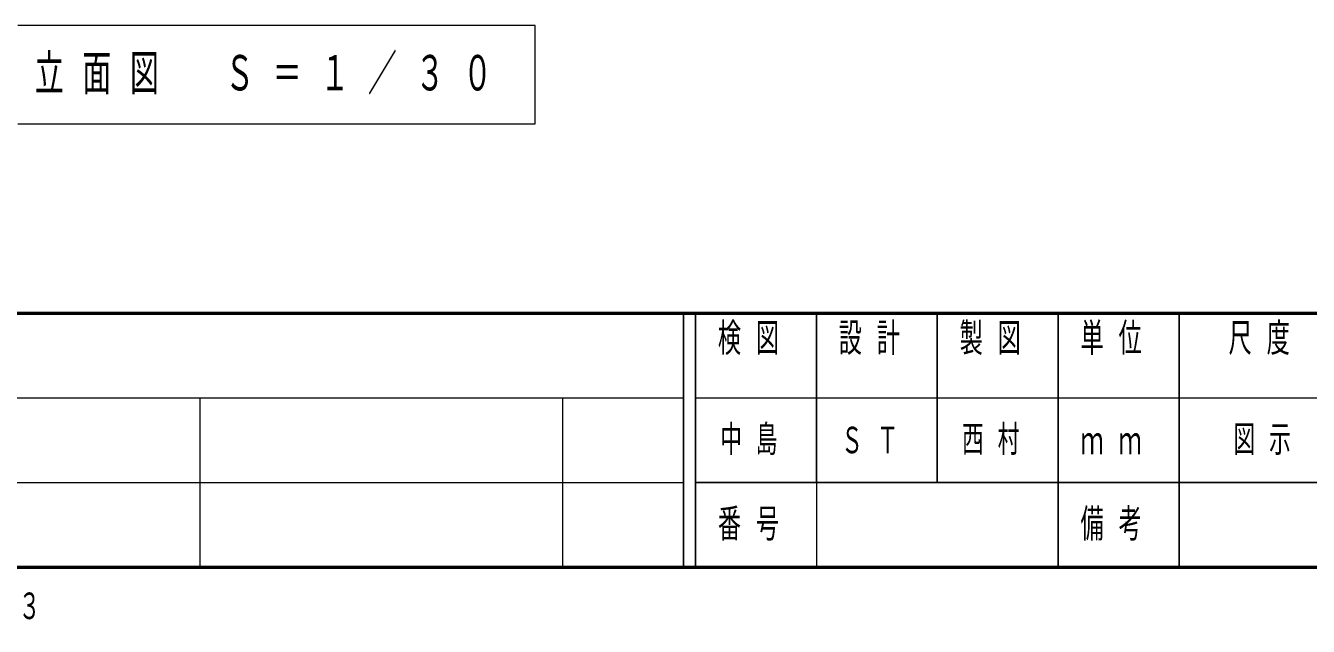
# Model space of a CAD drawing. Units: millimetres on the paper, scale 1:30. Extents: x -385 to 344, y -5 to 267.
# Drawn here: x -297.9 to -191.8, y -4.9 to 44.8 of the extents above; entities that cross this region are included whole.
import ezdxf

# ---------------------------------------------------------------- set-up
doc = ezdxf.new("R2010")
doc.units = ezdxf.units.MM
doc.layers.add('1_30', color=7, linetype='Continuous', lineweight=13)
doc.layers.add('NAKAMURA図枠', color=7, linetype='Continuous', lineweight=13)
doc.layers.add('図面情報', color=7, linetype='Continuous')
doc.styles.add('ＭＳ ゴシック', font='')
doc.styles.get('ＭＳ ゴシック').set_extended_font_data('MS Gothic')

msp = doc.modelspace()

# ---------------------------------------------------------------- linework, layer by layer
at = {"layer": '1_30'}
for p, q in [((-255.756, 44.8), (-298.556, 44.8)), ((-255.756, 36.666), (-255.756, 44.8)), ((-298.556, 36.666), (-255.756, 36.666))]:
    msp.add_line(p, q, dxfattribs=at)
at = {"layer": 'NAKAMURA図枠', "lineweight": 50}
for p, q in [((-385, 21), (0, 21)), ((-385, 0), (0, 0))]:
    msp.add_line(p, q, dxfattribs=at)
at = {"layer": 'NAKAMURA図枠', "color": 211, "lineweight": 25}
for p, q in [((-243.5, 21), (-243.5, 0)), ((-242.5, 21), (-242.5, 0)), ((-232.5, 21), (-232.5, 7)), ((-222.5, 21), (-222.5, 7)), ((-212.5, 21), (-212.5, 0)), ((-202.5, 21), (-202.5, 7)), ((-242.5, 7), (0, 7))]:
    msp.add_line(p, q, dxfattribs=at)
at = {"layer": 'NAKAMURA図枠'}
for p, q in [((-385, 14), (-243.5, 14)), ((-283.5, 14), (-283.5, 0)), ((-253.5, 14), (-253.5, 0)), ((-242.5, 14), (-187.5, 14)), ((-385, 7), (-243.5, 7)), ((-232.5, 7), (-232.5, 0))]:
    msp.add_line(p, q, dxfattribs=at)
at = {"layer": 'NAKAMURA図枠', "lineweight": 25}
msp.add_line((-202.5, 7), (-202.5, 0), dxfattribs=at)

# ---------------------------------------------------------------- texts
at = {"layer": '1_30', "insert": (-297.156, 40.733), "char_height": 2.933, "attachment_point": 4, "style": 'ＭＳ ゴシック'}
msp.add_mtext('\\T1.64;\\W0.6;立面図\u3000Ｓ＝１／３０', dxfattribs=at)
at = {"layer": 'NAKAMURA図枠', "color": 4, "char_height": 2.346, "style": 'ＭＳ ゴシック'}
for s, insert, attachment_point in [('\\T1.64;\\W0.6;検図', (-237.5, 20.167), 2), ('\\T1.64;\\W0.6;設計', (-227.5, 20.167), 2), ('\\T1.64;\\W0.6;製図', (-217.5, 20.167), 2), ('\\T1.64;\\W0.6;単位', (-207.5, 20.167), 2), ('\\T1.64;\\W0.6;尺度', (-195.25, 20.167), 2), ('\\T1.64;\\W0.6;ｍｍ', (-207.5, 10.5), 5), ('\\T1.64;\\W0.6;番号', (-237.5, 3.5), 5), ('\\T1.64;\\W0.6;備考', (-207.5, 3.5), 5)]:
    msp.add_mtext(s, dxfattribs=dict(at, insert=insert, attachment_point=attachment_point))
at = {"layer": '図面情報', "char_height": 2.199, "style": 'ＭＳ ゴシック'}
for s, insert, attachment_point in [('\\T1.64;\\W0.6;中島', (-237.5, 10.5), 5), ('\\T1.64;\\W0.6;西村', (-217.5, 10.5), 5), ('\\T1.64;\\W0.6;図示', (-198, 10.5), 4), ('\\T1.64;\\W0.6;ＳＴ', (-227.5, 10.5), 5), ('\\T1.63;\\W0.6;パイプ断面サイズ訂正：φ３４×２．０→φ４２．７×２．３', (-376.25, -3.5), 4)]:
    msp.add_mtext(s, dxfattribs=dict(at, insert=insert, attachment_point=attachment_point))

doc.saveas('drawing.dxf')
